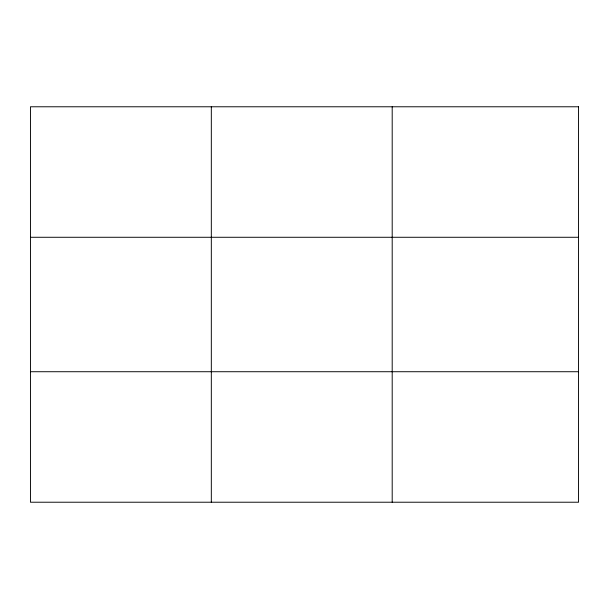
<?xml version="1.0" encoding="UTF-8"?>
<svg xmlns="http://www.w3.org/2000/svg" width="609" height="609" viewBox="0 0 609 609"><rect width="100%" height="100%" fill="white"/><g stroke="black" fill="none" stroke-linecap="round" stroke-linejoin="round"><path stroke-width="0.91" d="M211.323 106.781L211.323 502.219M392.196 106.781L392.196 502.219M30.45 237.274L578.55 237.274M30.45 371.726L578.55 371.726M578.55 106.781L578.55 502.219L30.45 502.219L30.45 106.781L578.55 106.781"/></g></svg>
